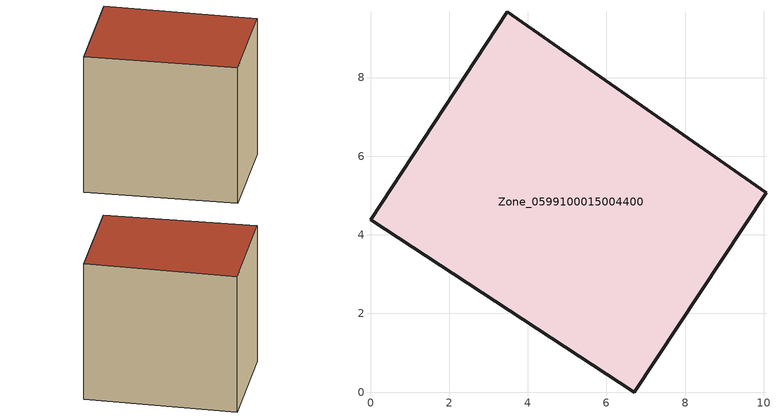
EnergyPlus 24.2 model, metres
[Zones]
Zone_0599100015004400
 floor ground (C_G): 6.71,0 0,4.39 3.47,9.67 10.06,5.07 z0.77
 wall outside (C_F): 0,4.39 6.71,0 10.06,5.07 3.47,9.67 0,4.39 z0.77:8.43
 roof outside (C_R): 10.06,5.07 3.47,9.67 0,4.39 6.71,0 z8.43
[BUILDING]
Pand.0599100015004400: North Axis=0; Terrain=City; Loads Convergence Tolerance Value=0.04; Temperature Convergence Tolerance Value=0.4; Solar Distribution=FullExterior; Maximum Number of Warmup Days=25; Minimum Number of Warmup Days=1
[Site:Location]
Rotterdam.The.Hague.AP_ZH_NLD Design_Conditions: Latitude=51.96; Longitude=4.45; Time Zone=1; Elevation=-4.5
[SITE:GROUNDTEMPERATURE:BUILDINGSURFACE]
18, 18, 18, 18, 18, 18, 18, 18, 18, 18, 18, 18
[MATERIAL] Thermal Absorptance=0.9; Solar Absorptance=0.7; Visible Absorptance=0.7
Name | Roughness | Thickness | Conductivity | Density | Specific Heat
G.TC.1965-1974 | MediumSmooth | 0.15 | 0.882353 | 540 | 1210
F.TC.1965-1974 | Rough | 0.3 | 0.697674 | 1920 | 840
R.TC.1965-1974 | MediumRough | 0.2 | 0.232558 | 1500 | 1000
[CONSTRUCTION]
C_G: G.TC.1965-1974
C_F: F.TC.1965-1974
C_R: R.TC.1965-1974
[ZONE]
Zone_0599100015004400: Type=1; Multiplier=1; Ceiling Height=Autocalculate; Volume=Autocalculate; Floor Area=autocalculate; Part of Total Floor Area=Yes
[ZONEINFILTRATION:DESIGNFLOWRATE]
Infil_Zone_0599100015004400: Zone or ZoneList or Space or SpaceList=Zone_0599100015004400; Schedule=AlwaysOn; Design Flow Rate Calculation Method=Flow/Area; Flow Rate per Floor Area=0.003; Constant Term Coefficient=1; Temperature Term Coefficient=0; Velocity Term Coefficient=0; Velocity Squared Term Coefficient=0
[HVACTEMPLATE:ZONE:IDEALLOADSAIRSYSTEM]
Zone_0599100015004400: Maximum Heating Supply Air Temperature=50; Minimum Cooling Supply Air Temperature=13; Maximum Heating Supply Air Humidity Ratio=0.0156; Minimum Cooling Supply Air Humidity Ratio=0.0077; Heating Limit=NoLimit; Cooling Limit=NoLimit; Dehumidification Control Type=ConstantSensibleHeatRatio; Cooling Sensible Heat Ratio=0.7; Dehumidification Setpoint=60; Humidification Control Type=None; Humidification Setpoint=30; Outdoor Air Method=None; Outdoor Air Flow Rate per Person=0.00944; Outdoor Air Flow Rate per Zone Floor Area=0; Outdoor Air Flow Rate per Zone=0; Demand Controlled Ventilation Type=None; Outdoor Air Economizer Type=NoEconomizer; Heat Recovery Type=None; Sensible Heat Recovery Effectiveness=0.7; Latent Heat Recovery Effectiveness=0.65
[ZONECONTROL:THERMOSTAT]
ThermostatControl_Zone_0599100015004400: Zone or ZoneList=Zone_0599100015004400; Control Type Schedule=DualSetpointControlType; Control 1=Thermostat_Zone_0599100015004400; Temperature Difference Between Cutout And Setpoint=0
[THERMOSTATSETPOINT:DUALSETPOINT]
Thermostat_Zone_0599100015004400: Heating Setpoint Temperature Schedule=HeatingSetpoint_Zone_0599100015004400; Cooling Setpoint Temperature Schedule=CoolingSetpoint_Zone_0599100015004400
[SCHEDULE:COMPACT]
HeatingSetpoint_Zone_0599100015004400: Through: 12/31, For: AllDays, Until: 24:00, 21
CoolingSetpoint_Zone_0599100015004400: Through: 12/31, For: AllDays, Until: 24:00, 24
DualSetpointControlType: Through: 12/31, For: AllDays, Until: 24:00, 4
AlwaysOn: Through: 12/31, For: AllDays, Until: 24:00, 1
